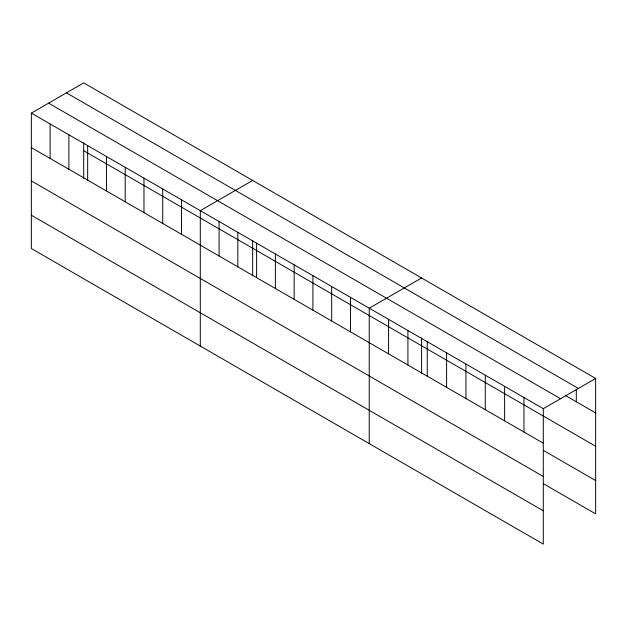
<?xml version="1.0" encoding="UTF-8"?>
<svg xmlns="http://www.w3.org/2000/svg" width="627" height="627" viewBox="0 0 627 627"><rect width="100%" height="100%" fill="white"/><g stroke="black" fill="none" stroke-linecap="round" stroke-linejoin="round"><path stroke-width="0.94" d="M31.35 113.119L543.295 408.686L543.295 544.111L31.35 248.535L31.35 113.119L83.704 82.889L595.65 378.465L595.65 513.881L543.515 483.778M252.65 180.427L200.295 210.656L200.295 346.073M421.587 277.973L369.232 308.194L369.232 443.61M543.295 408.686L595.65 378.465M66.431 92.867L578.376 388.434M565.382 395.472L595.65 412.95M48.624 103.141L560.569 398.717M83.704 150.692L595.65 446.259M31.35 147.611L543.295 443.179M543.515 450.476L595.65 480.572M31.35 180.913L543.295 476.481M31.35 215.233L543.295 510.801M576.307 389.328L576.307 401.789M523.953 397.526L523.953 432.011M504.617 386.357L504.617 420.842M485.274 375.189L485.274 409.682M465.939 364.028L465.939 398.513M446.596 352.86L446.596 387.345M427.253 341.691L427.253 376.184M421.587 337.929L421.587 373.41M407.918 330.523L407.918 365.016M388.575 319.362L388.575 353.847M350.462 297.355L350.462 331.848M331.691 286.523L331.691 321.008M312.92 275.684L312.92 310.169M294.149 264.845L294.149 299.338M275.378 254.006L275.378 288.498M256.608 243.166L256.608 277.659M252.65 240.392L252.65 275.872M237.837 232.335L237.837 266.82M219.066 221.496L219.066 255.981M181.524 199.817L181.524 234.31M162.746 188.986L162.746 223.471M143.975 178.146L143.975 212.631M125.204 167.307L125.204 201.8M106.433 156.468L106.433 190.961M87.662 145.629L87.662 180.121M83.704 142.854L83.704 178.334M68.892 134.797L68.892 169.282M50.121 123.958L50.121 158.443"/></g></svg>
